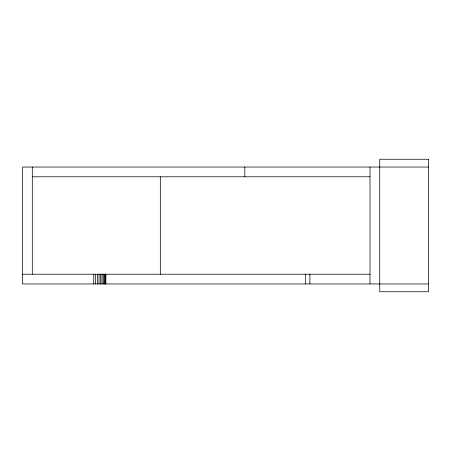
<?xml version="1.0" encoding="UTF-8"?>
<svg xmlns="http://www.w3.org/2000/svg" width="451" height="451" viewBox="0 0 451 451"><rect width="100%" height="100%" fill="white"/><g stroke="black" fill="none" stroke-linecap="round" stroke-linejoin="round"><path stroke-width="0.68" d="M93.752 274.208L93.752 283.95M428.45 167.05L22.55 167.05L22.55 283.95L428.45 283.95M32.292 176.792L370.04 176.792M22.55 274.208L370.04 274.208M370 167.05L370 283.95M309.888 274.208L309.888 283.95M305.682 274.208L305.682 283.95M244.814 167.05L244.814 176.792M160.319 176.792L160.319 274.208M105.934 274.208L105.861 283.95M105.54 274.208L105.54 283.95M104.976 274.208L104.976 283.95M104.187 274.208L104.187 283.95M103.172 274.208L103.172 283.95M101.96 274.208L101.96 283.95M100.567 274.208L100.567 283.95M99.028 274.208L99.028 283.95M97.354 274.208L97.354 283.95M95.589 274.208L95.589 283.95M32.292 167.05L32.292 274.208M428.45 159.259L379.742 159.259L379.742 291.741L428.45 291.741L428.45 159.259"/></g></svg>
